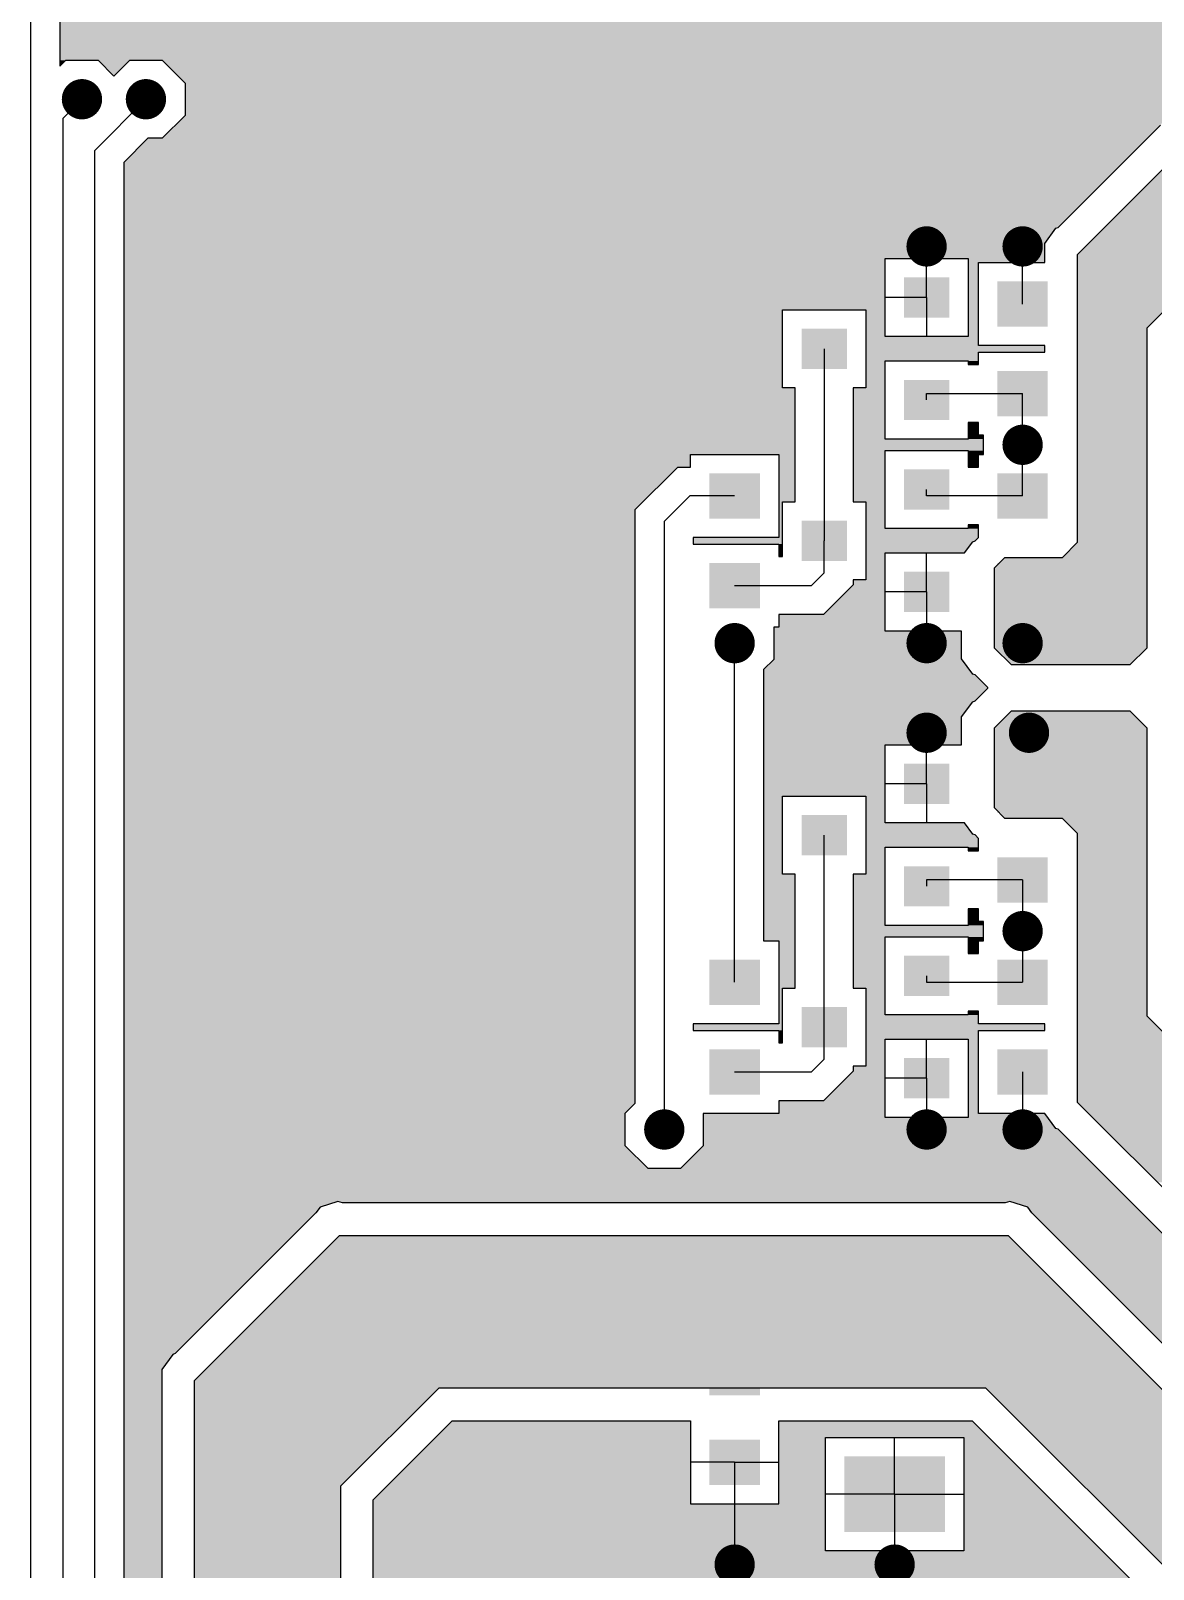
# Model space of a CAD drawing. Extents: x 295 to 953, y 10 to 290.
# Drawn here: x 525.9 to 562.6, y 154.8 to 205.2 of the extents above; entities that cross this region are included whole.
import ezdxf

# ---------------------------------------------------------------- set-up
doc = ezdxf.new("R2010")
doc.units = 0
doc.header["$LTSCALE"] = 5
doc.header["$MEASUREMENT"] = 0
doc.layers.get('0').update_dxf_attribs({"linetype": 'CONTINUOUS', "lineweight": 25})
doc.layers.add('L4-BOTTOM_GBR', color=6, linetype='CONTINUOUS')

msp = doc.modelspace()

# ---------------------------------------------------------------- linework, layer by layer
at = {"color": 7, "const_width": 0.66}
for points in [[(527.87, 202.977, -1), (527.21, 202.977, -1)], [(529.965, 202.977, -1), (529.305, 202.977, -1)], [(555.53, 198.157, -1), (554.87, 198.157, -1)], [(558.674, 198.157, -1), (558.014, 198.157, -1)], [(558.674, 191.661, -1), (558.014, 191.661, -1)], [(549.244, 185.165, -1), (548.584, 185.165, -1)], [(555.53, 185.165, -1), (554.87, 185.165, -1)], [(558.674, 185.165, -1), (558.014, 185.165, -1)], [(555.53, 182.231, -1), (554.87, 182.231, -1)], [(558.883, 182.231, -1), (558.223, 182.231, -1)], [(558.674, 175.735, -1), (558.014, 175.735, -1)], [(546.939, 169.239, -1), (546.279, 169.239, -1)], [(555.53, 169.239, -1), (554.87, 169.239, -1)], [(558.674, 169.239, -1), (558.014, 169.239, -1)], [(549.244, 154.99, -1), (548.584, 154.99, -1)], [(554.483, 154.99, -1), (553.823, 154.99, -1)]]:
    msp.add_lwpolyline(points, format="xyb", close=True, dxfattribs=at)
at = {"color": 7}
for points in [[(554.458, 197.141), (554.458, 195.821), (555.943, 197.141), (555.943, 195.821)], [(557.519, 197.014), (557.519, 195.529), (559.169, 197.014), (559.169, 195.529)], [(551.105, 195.464), (551.105, 194.144), (552.59, 195.464), (552.59, 194.144)], [(557.519, 194.08), (557.519, 192.595), (559.169, 194.08), (559.169, 192.595)], [(554.458, 193.788), (554.458, 192.468), (555.943, 193.788), (555.943, 192.468)], [(548.089, 190.727), (548.089, 189.242), (549.739, 190.727), (549.739, 189.242)], [(554.458, 190.854), (554.458, 189.534), (555.943, 190.854), (555.943, 189.534)], [(557.519, 190.727), (557.519, 189.242), (559.169, 190.727), (559.169, 189.242)], [(551.105, 189.178), (551.105, 187.858), (552.59, 189.178), (552.59, 187.858)], [(548.089, 187.793), (548.089, 186.308), (549.739, 187.793), (549.739, 186.308)], [(554.458, 187.501), (554.458, 186.181), (555.943, 187.501), (555.943, 186.181)], [(557.519, 187.793), (557.519, 186.308), (559.169, 187.793), (559.169, 186.308)], [(554.458, 181.215), (554.458, 179.895), (555.943, 181.215), (555.943, 179.895)], [(557.519, 181.088), (557.519, 179.603), (559.169, 181.088), (559.169, 179.603)], [(551.105, 179.538), (551.105, 178.218), (552.59, 179.538), (552.59, 178.218)], [(554.458, 177.862), (554.458, 176.542), (555.943, 177.862), (555.943, 176.542)], [(557.519, 178.154), (557.519, 176.669), (559.169, 178.154), (559.169, 176.669)], [(554.458, 174.928), (554.458, 173.608), (555.943, 174.928), (555.943, 173.608)], [(548.089, 174.801), (548.089, 173.316), (549.739, 174.801), (549.739, 173.316)], [(557.519, 174.801), (557.519, 173.316), (559.169, 174.801), (559.169, 173.316)], [(551.105, 173.252), (551.105, 171.932), (552.59, 173.252), (552.59, 171.932)], [(548.089, 171.868), (548.089, 170.383), (549.739, 171.868), (549.739, 170.383)], [(557.519, 171.868), (557.519, 170.383), (559.169, 171.868), (559.169, 170.383)], [(554.458, 171.576), (554.458, 170.256), (555.943, 171.576), (555.943, 170.256)], [(552.503, 163.561), (552.503, 161.086), (555.803, 163.561), (555.803, 161.086)], [(548.089, 162.019), (548.089, 160.534), (549.739, 162.019), (549.739, 160.534)], [(548.089, 159.085), (548.089, 157.6), (549.739, 159.085), (549.739, 157.6)], [(552.503, 158.532), (552.503, 156.057), (555.803, 158.532), (555.803, 156.057)]]:
    msp.add_solid(points, dxfattribs=at)
at = {"layer": 'L4-BOTTOM_GBR', "color": 7}
for p, q in [((525.863, 143.674), (525.863, 228.751)), ((526.812, 228.359), (526.812, 204.057)), ((526.812, 204.057), (527.01, 204.255)), ((527.01, 204.255), (528.069, 204.255)), ((528.069, 204.255), (528.587, 203.737)), ((528.587, 203.737), (529.106, 204.255)), ((529.106, 204.255), (530.165, 204.255)), ((530.165, 204.255), (530.914, 203.506)), ((530.914, 203.506), (530.914, 202.447)), ((527.54, 202.977), (526.911, 202.348)), ((529.635, 202.977), (527.959, 201.3)), ((526.911, 202.348), (526.911, 131.939)), ((530.914, 202.447), (530.165, 201.698)), ((559.51, 198.779), (562.858, 202.129)), ((529.698, 201.698), (528.908, 200.908)), ((530.165, 201.698), (529.698, 201.698)), ((527.959, 130.829), (527.959, 201.3)), ((560.144, 197.896), (563.633, 201.386)), ((528.908, 200.908), (528.908, 130.436)), ((559.071, 198.256), (559.434, 198.754)), ((559.434, 198.754), (559.51, 198.779)), ((555.2, 196.481), (555.2, 198.157)), ((558.344, 196.271), (558.344, 198.157)), ((559.071, 197.632), (559.071, 198.256)), ((564.998, 198.071), (562.411, 195.484)), ((553.839, 197.759), (556.562, 197.759)), ((553.839, 195.202), (553.839, 197.759)), ((555.2, 196.481), (555.2, 197.759)), ((556.562, 197.759), (556.562, 195.202)), ((556.9, 197.632), (559.071, 197.632)), ((556.9, 194.91), (556.9, 197.632)), ((558.344, 196.271), (558.344, 197.632)), ((560.144, 188.467), (560.144, 197.896)), ((550.486, 196.083), (553.209, 196.083)), ((550.486, 193.525), (550.486, 196.083)), ((553.209, 196.083), (553.209, 193.525)), ((555.2, 196.481), (553.839, 196.481)), ((555.2, 196.481), (555.2, 195.202)), ((562.411, 195.484), (562.411, 185.006)), ((556.562, 195.202), (553.839, 195.202)), ((551.848, 194.804), (551.848, 188.518)), ((559.071, 194.91), (556.9, 194.91)), ((556.9, 194.699), (559.071, 194.699)), ((556.9, 194.286), (556.9, 194.699)), ((559.071, 194.699), (559.071, 194.91)), ((553.839, 194.407), (556.562, 194.407)), ((553.839, 191.849), (553.839, 194.407)), ((556.562, 194.407), (556.562, 194.286)), ((556.562, 194.286), (556.9, 194.286)), ((550.899, 193.525), (550.486, 193.525)), ((550.899, 189.796), (550.899, 193.525)), ((552.796, 193.525), (552.796, 189.796)), ((553.209, 193.525), (552.796, 193.525)), ((555.2, 193.337), (558.344, 193.337)), ((555.2, 193.128), (555.2, 193.337)), ((558.344, 191.661), (558.344, 193.337)), ((556.562, 192.389), (556.562, 191.849)), ((556.9, 192.389), (556.562, 192.389)), ((556.9, 191.976), (556.9, 192.389)), ((557.065, 191.976), (556.9, 191.976)), ((557.065, 191.346), (557.065, 191.976)), ((556.562, 191.849), (553.839, 191.849)), ((553.839, 191.473), (556.562, 191.473)), ((553.839, 188.915), (553.839, 191.473)), ((556.562, 191.473), (556.562, 190.933)), ((558.344, 189.985), (558.344, 191.661)), ((547.47, 191.346), (550.358, 191.346)), ((547.47, 190.933), (547.47, 191.346)), ((550.358, 191.346), (550.358, 188.623)), ((556.9, 191.346), (557.065, 191.346)), ((556.9, 190.933), (556.9, 191.346)), ((545.66, 189.539), (547.054, 190.933)), ((547.054, 190.933), (547.47, 190.933)), ((556.562, 190.933), (556.9, 190.933)), ((546.609, 189.146), (547.447, 189.985)), ((548.914, 189.985), (547.447, 189.985)), ((555.2, 189.985), (555.2, 190.194)), ((558.344, 189.985), (555.2, 189.985)), ((545.66, 170.099), (545.66, 189.539)), ((550.486, 189.796), (550.899, 189.796)), ((550.486, 188), (550.486, 189.796)), ((552.796, 189.796), (553.209, 189.796)), ((553.209, 189.796), (553.209, 187.239)), ((546.609, 189.146), (546.609, 169.239)), ((556.562, 189.036), (556.562, 188.915)), ((556.9, 189.036), (556.562, 189.036)), ((556.9, 188.625), (556.9, 189.036)), ((547.558, 188.623), (547.558, 188.412)), ((550.358, 188.623), (547.558, 188.623)), ((551.848, 187.47), (551.848, 188.518)), ((556.562, 188.915), (553.839, 188.915)), ((556.443, 188.12), (556.71, 188.486)), ((556.71, 188.486), (556.786, 188.511)), ((556.786, 188.511), (556.9, 188.625)), ((559.652, 187.975), (560.144, 188.467)), ((547.558, 188.412), (550.358, 188.412)), ((550.358, 188.412), (550.358, 188)), ((550.358, 188), (550.486, 188)), ((553.839, 188.12), (556.443, 188.12)), ((553.839, 185.563), (553.839, 188.12)), ((555.2, 186.841), (555.2, 188.12)), ((557.42, 187.628), (557.766, 187.975)), ((557.766, 187.975), (559.652, 187.975)), ((551.848, 187.47), (551.428, 187.051)), ((557.42, 185.006), (557.42, 187.628)), ((548.914, 187.051), (551.428, 187.051)), ((552.796, 187.077), (551.821, 186.102)), ((552.796, 187.239), (552.796, 187.077)), ((553.209, 187.239), (552.796, 187.239)), ((555.2, 186.841), (553.839, 186.841)), ((555.2, 186.841), (555.2, 185.165)), ((555.2, 186.841), (555.2, 185.563)), ((550.358, 186.102), (550.358, 185.69)), ((551.821, 186.102), (550.358, 186.102)), ((550.193, 185.69), (550.193, 184.635)), ((550.358, 185.69), (550.193, 185.69)), ((556.347, 185.563), (553.839, 185.563)), ((556.347, 184.647), (556.347, 185.563)), ((548.914, 174.059), (548.914, 185.165)), ((557.976, 184.45), (557.42, 185.006)), ((562.411, 185.006), (561.855, 184.45)), ((550.193, 184.635), (549.863, 184.305)), ((556.71, 184.149), (556.347, 184.647)), ((561.855, 184.45), (557.976, 184.45)), ((549.863, 184.305), (549.863, 175.42)), ((556.786, 184.124), (556.71, 184.149)), ((557.2, 183.708), (556.786, 184.124)), ((556.786, 183.272), (557.2, 183.688)), ((557.208, 183.698), (557.2, 183.708)), ((557.2, 183.688), (557.208, 183.698)), ((556.347, 182.749), (556.71, 183.248)), ((556.71, 183.248), (556.786, 183.272)), ((557.42, 182.39), (557.976, 182.946)), ((557.976, 182.946), (561.855, 182.946)), ((561.855, 182.946), (562.411, 182.39)), ((556.347, 181.834), (556.347, 182.749)), ((557.42, 179.768), (557.42, 182.39)), ((562.411, 182.39), (562.411, 172.96)), ((555.2, 180.555), (555.2, 182.231)), ((553.839, 181.834), (556.347, 181.834)), ((553.839, 179.276), (553.839, 181.834)), ((555.2, 180.555), (555.2, 181.834)), ((555.2, 180.555), (553.839, 180.555)), ((555.2, 180.555), (555.2, 179.276)), ((550.486, 180.157), (553.209, 180.157)), ((550.486, 177.6), (550.486, 180.157)), ((553.209, 180.157), (553.209, 177.6)), ((557.766, 179.421), (557.42, 179.768)), ((559.652, 179.421), (557.766, 179.421)), ((560.144, 178.93), (559.652, 179.421)), ((551.848, 172.592), (551.848, 178.878)), ((556.443, 179.276), (553.839, 179.276)), ((556.71, 178.91), (556.443, 179.276)), ((556.786, 178.885), (556.71, 178.91)), ((556.9, 178.771), (556.786, 178.885)), ((560.144, 170.128), (560.144, 178.93)), ((553.839, 178.481), (556.562, 178.481)), ((553.839, 175.923), (553.839, 178.481)), ((556.562, 178.481), (556.562, 178.36)), ((556.562, 178.36), (556.9, 178.36)), ((556.9, 178.36), (556.9, 178.771)), ((550.899, 177.6), (550.486, 177.6)), ((550.899, 173.871), (550.899, 177.6)), ((552.796, 177.6), (552.796, 173.871)), ((553.209, 177.6), (552.796, 177.6)), ((558.344, 177.412), (555.2, 177.412)), ((555.2, 177.412), (555.2, 177.202)), ((558.344, 177.412), (558.344, 175.735)), ((556.562, 176.463), (556.562, 175.923)), ((556.9, 176.463), (556.562, 176.463)), ((556.9, 176.05), (556.9, 176.463)), ((556.562, 175.923), (553.839, 175.923)), ((557.065, 176.05), (556.9, 176.05)), ((557.065, 175.42), (557.065, 176.05)), ((549.863, 175.42), (550.358, 175.42)), ((550.358, 175.42), (550.358, 172.697)), ((553.839, 175.547), (556.562, 175.547)), ((553.839, 172.99), (553.839, 175.547)), ((556.562, 175.547), (556.562, 175.007)), ((556.9, 175.42), (557.065, 175.42)), ((556.9, 175.007), (556.9, 175.42)), ((558.344, 175.735), (558.344, 174.059)), ((556.562, 175.007), (556.9, 175.007)), ((550.486, 173.871), (550.899, 173.871)), ((550.486, 172.074), (550.486, 173.871)), ((552.796, 173.871), (553.209, 173.871)), ((553.209, 173.871), (553.209, 171.313)), ((555.2, 174.268), (555.2, 174.059)), ((555.2, 174.059), (558.344, 174.059)), ((556.562, 172.99), (553.839, 172.99)), ((556.562, 173.11), (556.562, 172.99)), ((556.9, 173.11), (556.562, 173.11)), ((556.9, 172.697), (556.9, 173.11)), ((562.411, 172.96), (566.884, 168.487)), ((547.558, 172.697), (547.558, 172.486)), ((550.358, 172.697), (547.558, 172.697)), ((547.558, 172.486), (550.358, 172.486)), ((550.358, 172.486), (550.358, 172.074)), ((551.848, 171.544), (551.848, 172.592)), ((559.071, 172.697), (556.9, 172.697)), ((556.9, 172.486), (559.071, 172.486)), ((556.9, 169.764), (556.9, 172.486)), ((559.071, 172.486), (559.071, 172.697)), ((550.358, 172.074), (550.486, 172.074)), ((553.839, 172.194), (556.562, 172.194)), ((553.839, 169.637), (553.839, 172.194)), ((555.2, 170.916), (555.2, 172.194)), ((556.562, 172.194), (556.562, 169.637)), ((551.848, 171.544), (551.428, 171.125)), ((553.209, 171.313), (552.796, 171.313)), ((552.796, 171.313), (552.796, 171.151)), ((548.914, 171.125), (551.428, 171.125)), ((552.796, 171.151), (551.821, 170.176)), ((555.2, 170.916), (553.839, 170.916)), ((555.2, 170.916), (555.2, 169.239)), ((555.2, 170.916), (555.2, 169.637)), ((558.344, 171.125), (558.344, 169.239)), ((558.344, 171.125), (558.344, 169.764)), ((545.33, 169.769), (545.66, 170.099)), ((550.358, 170.176), (550.358, 169.764)), ((551.821, 170.176), (550.358, 170.176)), ((565.1, 165.172), (560.144, 170.128)), ((545.33, 168.709), (545.33, 169.769)), ((547.887, 169.764), (547.887, 168.709)), ((550.358, 169.764), (547.887, 169.764)), ((556.562, 169.637), (553.839, 169.637)), ((559.075, 169.764), (556.9, 169.764)), ((559.434, 169.27), (559.075, 169.764)), ((559.51, 169.246), (559.434, 169.27)), ((564.325, 164.429), (559.51, 169.246)), ((546.079, 167.96), (545.33, 168.709)), ((547.887, 168.709), (547.138, 167.96)), ((547.138, 167.96), (546.079, 167.96)), ((535.922, 166.885), (535.336, 166.693)), ((536.072, 166.835), (535.922, 166.885)), ((557.774, 166.835), (536.072, 166.835)), ((557.924, 166.885), (557.774, 166.835)), ((558.51, 166.693), (557.924, 166.885)), ((535.197, 166.505), (530.592, 161.898)), ((535.336, 166.693), (535.197, 166.505)), ((558.647, 166.505), (558.51, 166.693)), ((568.166, 156.986), (558.647, 166.505)), ((531.226, 161.015), (535.973, 165.763)), ((535.973, 165.763), (557.873, 165.763)), ((557.873, 165.763), (567.722, 155.914)), ((530.516, 161.874), (530.153, 161.375)), ((530.592, 161.898), (530.516, 161.874)), ((530.153, 161.375), (530.153, 122.483)), ((531.226, 122.039), (531.226, 161.015)), ((539.223, 160.771), (536.008, 157.555)), ((557.137, 160.771), (539.223, 160.771)), ((565.519, 152.389), (557.137, 160.771)), ((537.08, 157.112), (539.667, 159.699)), ((539.667, 159.699), (547.47, 159.699)), ((547.47, 159.699), (547.47, 156.981)), ((550.358, 159.699), (556.694, 159.699)), ((550.358, 156.981), (550.358, 159.699)), ((556.694, 159.699), (562.62, 153.772)), ((551.884, 159.151), (556.421, 159.151)), ((551.884, 155.439), (551.884, 159.151)), ((554.153, 157.295), (554.153, 159.151)), ((556.421, 159.151), (556.421, 155.439)), ((548.914, 158.343), (547.47, 158.343)), ((548.914, 158.343), (548.914, 154.99)), ((548.914, 158.343), (548.914, 156.981)), ((548.914, 158.343), (550.358, 158.343)), ((536.008, 157.555), (536.008, 116.693)), ((554.153, 157.295), (551.884, 157.295)), ((554.153, 157.295), (554.153, 154.99)), ((554.153, 157.295), (554.153, 155.439)), ((554.153, 157.295), (556.421, 157.295)), ((537.08, 116.334), (537.08, 157.112)), ((547.47, 156.981), (550.358, 156.981)), ((556.421, 155.439), (551.884, 155.439))]:
    msp.add_line(p, q, dxfattribs=at)
for points in [[(589.565, 204.658), (589.565, 206.744), (526.812, 204.658), (526.812, 206.744)], [(589.967, 204.255), (589.565, 204.658), (526.812, 204.255), (526.812, 204.658)], [(526.812, 204.057), (527.01, 204.255), (526.812, 204.057), (526.812, 204.255)], [(529.106, 204.255), (529.106, 204.255), (528.069, 204.255), (527.01, 204.255)], [(528.587, 203.737), (529.106, 204.255), (528.587, 203.737), (528.069, 204.255)], [(589.967, 204.255), (589.967, 204.255), (530.165, 204.255), (529.106, 204.255)], [(590.717, 203.506), (589.967, 204.255), (530.914, 203.506), (530.165, 204.255)], [(591.038, 203.185), (590.717, 203.506), (530.914, 203.185), (530.914, 203.506)], [(601.377, 202.508), (602.054, 203.185), (530.914, 202.508), (530.914, 203.185)], [(562.428, 201.698), (562.858, 202.129), (530.165, 201.698), (530.596, 202.129)], [(562.858, 202.129), (562.997, 202.317), (530.596, 202.129), (530.784, 202.317)], [(562.997, 202.317), (563.395, 202.447), (530.784, 202.317), (530.914, 202.447)], [(563.395, 202.447), (563.582, 202.508), (530.914, 202.447), (530.914, 202.508)], [(561.638, 200.908), (562.428, 201.698), (528.908, 200.908), (529.698, 201.698)], [(562.428, 201.698), (562.428, 201.698), (529.698, 201.698), (530.165, 201.698)], [(611.236, 199.675), (612.947, 201.386), (561.922, 199.675), (563.633, 201.386)], [(559.51, 198.779), (561.638, 200.908), (528.908, 198.779), (528.908, 200.908)], [(611.236, 198.071), (611.236, 199.675), (560.319, 198.071), (561.922, 199.675)], [(559.434, 198.754), (559.51, 198.779), (528.908, 198.754), (528.908, 198.779)], [(559.071, 198.256), (559.434, 198.754), (528.908, 198.256), (528.908, 198.754)], [(559.071, 197.759), (559.071, 198.256), (528.908, 197.759), (528.908, 198.256)], [(564.823, 197.896), (564.998, 198.071), (560.144, 197.896), (560.319, 198.071)], [(553.839, 196.083), (553.839, 197.759), (528.908, 196.083), (528.908, 197.759)], [(559.071, 197.759), (559.071, 197.759), (556.562, 197.759), (553.839, 197.759)], [(559.071, 197.632), (559.071, 197.759), (556.562, 197.632), (556.562, 197.759)], [(556.9, 195.202), (556.9, 197.632), (556.562, 195.202), (556.562, 197.632)], [(562.411, 195.484), (564.823, 197.896), (560.144, 195.484), (560.144, 197.896)], [(550.486, 193.525), (550.486, 196.083), (528.908, 193.525), (528.908, 196.083)], [(553.839, 196.083), (553.839, 196.083), (553.209, 196.083), (550.486, 196.083)], [(553.839, 195.202), (553.839, 196.083), (553.209, 195.202), (553.209, 196.083)], [(562.411, 188.467), (562.411, 195.484), (560.144, 188.467), (560.144, 195.484)], [(556.9, 194.91), (556.9, 195.202), (553.209, 194.91), (553.209, 195.202)], [(559.071, 194.699), (559.071, 194.91), (553.209, 194.699), (553.209, 194.91)], [(556.9, 194.407), (556.9, 194.699), (553.209, 194.407), (553.209, 194.699)], [(553.839, 193.525), (553.839, 194.407), (553.209, 193.525), (553.209, 194.407)], [(556.9, 194.407), (556.9, 194.407), (556.562, 194.407), (553.839, 194.407)], [(556.9, 194.286), (556.9, 194.407), (556.562, 194.286), (556.562, 194.407)], [(550.899, 191.346), (550.899, 193.525), (528.908, 191.346), (528.908, 193.525)], [(553.839, 191.849), (553.839, 193.525), (552.796, 191.849), (552.796, 193.525)], [(553.839, 193.525), (553.839, 193.525), (552.796, 193.525), (553.209, 193.525)], [(556.9, 191.976), (556.9, 192.389), (556.562, 191.976), (556.562, 192.389)], [(556.9, 192.389), (556.9, 192.389), (556.562, 192.389), (556.9, 192.389)], [(557.065, 191.849), (557.065, 191.976), (556.562, 191.849), (556.562, 191.976)], [(557.065, 191.473), (557.065, 191.849), (552.796, 191.473), (552.796, 191.849)], [(553.839, 189.796), (553.839, 191.473), (552.796, 189.796), (552.796, 191.473)], [(557.065, 191.473), (557.065, 191.473), (556.562, 191.473), (553.839, 191.473)], [(557.065, 191.346), (557.065, 191.473), (556.562, 191.346), (556.562, 191.473)], [(547.47, 190.933), (547.47, 191.346), (528.908, 190.933), (528.908, 191.346)], [(550.899, 191.346), (550.899, 191.346), (550.358, 191.346), (547.47, 191.346)], [(550.899, 189.796), (550.899, 191.346), (550.358, 189.796), (550.358, 191.346)], [(556.9, 190.933), (556.9, 191.346), (556.562, 190.933), (556.562, 191.346)], [(545.66, 189.539), (547.054, 190.933), (528.908, 189.539), (528.908, 190.933)], [(545.66, 170.099), (545.66, 189.539), (528.908, 170.099), (528.908, 189.539)], [(550.486, 188.623), (550.486, 189.796), (550.358, 188.623), (550.358, 189.796)], [(553.839, 189.796), (553.839, 189.796), (553.209, 189.796), (552.796, 189.796)], [(553.839, 188.915), (553.839, 189.796), (553.209, 188.915), (553.209, 189.796)], [(556.9, 188.915), (556.9, 189.036), (556.562, 188.915), (556.562, 189.036)], [(556.9, 189.036), (556.9, 189.036), (556.562, 189.036), (556.9, 189.036)], [(550.486, 188.412), (550.486, 188.623), (547.558, 188.412), (547.558, 188.623)], [(550.486, 188.623), (550.486, 188.623), (547.558, 188.623), (550.358, 188.623)], [(556.9, 188.625), (556.9, 188.915), (553.209, 188.625), (553.209, 188.915)], [(556.786, 188.511), (556.9, 188.625), (553.209, 188.511), (553.209, 188.625)], [(556.71, 188.486), (556.786, 188.511), (553.209, 188.486), (553.209, 188.511)], [(556.443, 188.12), (556.71, 188.486), (553.209, 188.12), (553.209, 188.486)], [(562.411, 187.975), (562.411, 188.467), (559.652, 187.975), (560.144, 188.467)], [(550.486, 188.412), (550.486, 188.412), (550.358, 188.412), (547.558, 188.412)], [(550.486, 188), (550.486, 188.412), (550.358, 188), (550.358, 188.412)], [(553.839, 187.239), (553.839, 188.12), (553.209, 187.239), (553.209, 188.12)], [(562.411, 187.628), (562.411, 187.975), (557.42, 187.628), (557.766, 187.975)], [(562.411, 187.975), (562.411, 187.975), (557.766, 187.975), (559.652, 187.975)], [(562.411, 185.006), (562.411, 187.628), (557.42, 185.006), (557.42, 187.628)], [(553.839, 186.102), (553.839, 187.077), (551.821, 186.102), (552.796, 187.077)], [(553.839, 187.077), (553.839, 187.239), (552.796, 187.077), (552.796, 187.239)], [(553.839, 187.239), (553.839, 187.239), (552.796, 187.239), (553.209, 187.239)], [(553.839, 185.69), (553.839, 186.102), (550.358, 185.69), (550.358, 186.102)], [(553.839, 186.102), (553.839, 186.102), (550.358, 186.102), (551.821, 186.102)], [(553.839, 185.563), (553.839, 185.69), (550.193, 185.563), (550.193, 185.69)], [(553.839, 185.69), (553.839, 185.69), (550.193, 185.69), (550.358, 185.69)], [(556.347, 184.647), (556.347, 185.563), (550.193, 184.647), (550.193, 185.563)], [(561.855, 184.45), (562.411, 185.006), (557.976, 184.45), (557.42, 185.006)], [(556.596, 184.305), (556.355, 184.635), (549.863, 184.305), (550.193, 184.635)], [(556.355, 184.635), (556.347, 184.647), (550.193, 184.635), (550.193, 184.647)], [(556.71, 184.149), (556.596, 184.305), (549.863, 184.149), (549.863, 184.305)], [(556.786, 184.124), (556.71, 184.149), (549.863, 184.124), (549.863, 184.149)], [(557.2, 183.708), (556.786, 184.124), (549.863, 183.708), (549.863, 184.124)], [(557.208, 183.698), (557.2, 183.708), (549.863, 183.698), (549.863, 183.708)], [(557.2, 183.688), (557.208, 183.698), (549.863, 183.688), (549.863, 183.698)], [(556.786, 183.272), (557.2, 183.688), (549.863, 183.272), (549.863, 183.688)], [(556.71, 183.248), (556.786, 183.272), (549.863, 183.248), (549.863, 183.272)], [(556.347, 182.749), (556.71, 183.248), (549.863, 182.749), (549.863, 183.248)], [(562.411, 182.39), (561.855, 182.946), (557.42, 182.39), (557.976, 182.946)], [(561.855, 182.946), (561.855, 182.946), (557.976, 182.946), (561.855, 182.946)], [(556.347, 181.834), (556.347, 182.749), (549.863, 181.834), (549.863, 182.749)], [(562.411, 179.768), (562.411, 182.39), (557.42, 179.768), (557.42, 182.39)], [(553.839, 180.157), (553.839, 181.834), (549.863, 180.157), (549.863, 181.834)], [(550.486, 177.6), (550.486, 180.157), (549.863, 177.6), (549.863, 180.157)], [(553.839, 180.157), (553.839, 180.157), (553.209, 180.157), (550.486, 180.157)], [(553.839, 179.276), (553.839, 180.157), (553.209, 179.276), (553.209, 180.157)], [(562.411, 179.421), (562.411, 179.768), (557.766, 179.421), (557.42, 179.768)], [(562.411, 179.421), (562.411, 179.421), (559.652, 179.421), (557.766, 179.421)], [(562.411, 178.93), (562.411, 179.421), (560.144, 178.93), (559.652, 179.421)], [(556.71, 178.91), (556.443, 179.276), (553.209, 178.91), (553.209, 179.276)], [(556.786, 178.885), (556.71, 178.91), (553.209, 178.885), (553.209, 178.91)], [(556.9, 178.771), (556.786, 178.885), (553.209, 178.771), (553.209, 178.885)], [(562.411, 172.96), (562.411, 178.93), (560.144, 172.96), (560.144, 178.93)], [(556.9, 178.481), (556.9, 178.771), (553.209, 178.481), (553.209, 178.771)], [(553.839, 177.6), (553.839, 178.481), (553.209, 177.6), (553.209, 178.481)], [(556.9, 178.481), (556.9, 178.481), (556.562, 178.481), (553.839, 178.481)], [(556.9, 178.36), (556.9, 178.481), (556.562, 178.36), (556.562, 178.481)], [(550.899, 175.42), (550.899, 177.6), (549.863, 175.42), (549.863, 177.6)], [(553.839, 175.923), (553.839, 177.6), (552.796, 175.923), (552.796, 177.6)], [(553.839, 177.6), (553.839, 177.6), (552.796, 177.6), (553.209, 177.6)], [(556.9, 176.05), (556.9, 176.463), (556.562, 176.05), (556.562, 176.463)], [(556.9, 176.463), (556.9, 176.463), (556.562, 176.463), (556.9, 176.463)], [(557.065, 175.547), (557.065, 175.923), (552.796, 175.547), (552.796, 175.923)], [(557.065, 175.923), (557.065, 176.05), (556.562, 175.923), (556.562, 176.05)], [(550.899, 175.42), (550.899, 175.42), (550.358, 175.42), (549.863, 175.42)], [(550.899, 173.871), (550.899, 175.42), (550.358, 173.871), (550.358, 175.42)], [(553.839, 173.871), (553.839, 175.547), (552.796, 173.871), (552.796, 175.547)], [(557.065, 175.547), (557.065, 175.547), (556.562, 175.547), (553.839, 175.547)], [(557.065, 175.42), (557.065, 175.547), (556.562, 175.42), (556.562, 175.547)], [(556.9, 175.008), (556.9, 175.42), (556.562, 175.008), (556.562, 175.42)], [(556.562, 175.007), (556.9, 175.008), (556.562, 175.007), (556.562, 175.008)], [(550.486, 172.697), (550.486, 173.871), (550.358, 172.697), (550.358, 173.871)], [(553.839, 173.871), (553.839, 173.871), (553.209, 173.871), (552.796, 173.871)], [(553.839, 172.99), (553.839, 173.871), (553.209, 172.99), (553.209, 173.871)], [(556.9, 172.698), (556.9, 172.99), (553.209, 172.698), (553.209, 172.99)], [(556.9, 172.99), (556.9, 173.11), (556.562, 172.99), (556.562, 173.11)], [(556.9, 173.11), (556.9, 173.11), (556.562, 173.11), (556.9, 173.11)], [(565.242, 170.128), (562.411, 172.96), (560.144, 170.128), (560.144, 172.96)], [(550.486, 172.486), (550.486, 172.697), (547.558, 172.486), (547.558, 172.697)], [(550.486, 172.697), (550.486, 172.697), (547.558, 172.697), (550.358, 172.697)], [(550.486, 172.486), (550.486, 172.486), (550.358, 172.486), (547.558, 172.486)], [(550.486, 172.074), (550.486, 172.486), (550.358, 172.074), (550.358, 172.486)], [(559.071, 172.697), (556.9, 172.698), (553.209, 172.697), (553.209, 172.698)], [(559.071, 172.486), (559.071, 172.697), (553.209, 172.486), (553.209, 172.697)], [(556.9, 172.194), (556.9, 172.486), (553.209, 172.194), (553.209, 172.486)], [(553.839, 171.313), (553.839, 172.194), (553.209, 171.313), (553.209, 172.194)], [(556.9, 172.194), (556.9, 172.194), (556.562, 172.194), (553.839, 172.194)], [(556.9, 169.764), (556.9, 172.194), (556.562, 169.764), (556.562, 172.194)], [(553.839, 171.151), (553.839, 171.313), (552.796, 171.151), (552.796, 171.313)], [(553.839, 171.313), (553.839, 171.313), (552.796, 171.313), (553.209, 171.313)], [(553.839, 170.176), (553.839, 171.151), (551.821, 170.176), (552.796, 171.151)], [(545.33, 169.769), (545.66, 170.099), (528.908, 169.769), (528.908, 170.099)], [(553.839, 169.764), (553.839, 170.176), (550.358, 169.764), (550.358, 170.176)], [(553.839, 170.176), (553.839, 170.176), (550.358, 170.176), (551.821, 170.176)], [(566.884, 168.487), (565.242, 170.128), (561.785, 168.487), (560.144, 170.128)], [(545.33, 168.709), (545.33, 169.769), (528.908, 168.709), (528.908, 169.769)], [(559.434, 169.27), (559.167, 169.637), (547.887, 169.27), (547.887, 169.637)], [(553.839, 169.637), (553.839, 169.764), (547.887, 169.637), (547.887, 169.764)], [(553.839, 169.764), (553.839, 169.764), (547.887, 169.764), (550.358, 169.764)], [(559.167, 169.637), (559.074, 169.764), (556.562, 169.637), (556.562, 169.764)], [(559.51, 169.246), (559.434, 169.27), (547.887, 169.246), (547.887, 169.27)], [(560.046, 168.709), (559.51, 169.246), (547.887, 168.709), (547.887, 169.246)], [(546.079, 167.96), (545.33, 168.709), (528.908, 167.96), (528.908, 168.709)], [(560.795, 167.96), (560.046, 168.709), (547.138, 167.96), (547.887, 168.709)], [(611.236, 167.512), (611.236, 168.487), (562.761, 167.512), (561.785, 168.487)], [(561.87, 166.885), (560.795, 167.96), (528.908, 166.885), (528.908, 167.96)], [(535.336, 166.693), (535.922, 166.885), (528.908, 166.693), (528.908, 166.885)], [(557.774, 166.835), (557.924, 166.885), (536.072, 166.835), (535.922, 166.885)], [(562.062, 166.693), (561.87, 166.885), (558.51, 166.693), (557.924, 166.885)], [(535.197, 166.505), (535.336, 166.693), (528.908, 166.505), (528.908, 166.693)], [(530.592, 161.898), (535.197, 166.505), (528.908, 161.898), (528.908, 166.505)], [(562.25, 166.505), (562.062, 166.693), (558.647, 166.505), (558.51, 166.693)], [(564.325, 164.429), (562.25, 166.505), (560.723, 164.429), (558.647, 166.505)], [(562.62, 161.015), (557.873, 165.763), (531.226, 161.015), (535.973, 165.763)], [(557.873, 165.763), (557.873, 165.763), (535.973, 165.763), (557.873, 165.763)], [(564.463, 164.241), (564.325, 164.429), (560.911, 164.241), (560.723, 164.429)], [(565.049, 164.05), (564.463, 164.241), (561.102, 164.05), (560.911, 164.241)], [(589.565, 162.738), (590.877, 164.05), (562.414, 162.738), (561.102, 164.05)], [(589.565, 160.653), (589.565, 162.738), (564.5, 160.653), (562.414, 162.738)], [(530.516, 161.874), (530.592, 161.898), (528.908, 161.874), (528.908, 161.898)], [(530.153, 161.375), (530.516, 161.874), (528.908, 161.375), (528.908, 161.874)], [(530.153, 130.436), (530.153, 161.375), (528.908, 130.436), (528.908, 161.375)], [(562.865, 160.771), (562.62, 161.015), (531.226, 160.771), (531.226, 161.015)], [(536.008, 157.555), (539.223, 160.771), (531.226, 157.555), (531.226, 160.771)], [(562.865, 160.771), (562.865, 160.771), (557.137, 160.771), (539.223, 160.771)], [(567.722, 155.914), (562.865, 160.771), (561.995, 155.914), (557.137, 160.771)], [(547.47, 157.112), (547.47, 159.699), (537.08, 157.112), (539.667, 159.699)], [(547.47, 159.699), (547.47, 159.699), (539.667, 159.699), (547.47, 159.699)], [(557.241, 159.151), (556.694, 159.699), (550.358, 159.151), (550.358, 159.699)], [(556.694, 159.699), (556.694, 159.699), (550.358, 159.699), (551.884, 159.699)], [(556.694, 159.699), (556.694, 159.699), (551.884, 159.699), (556.694, 159.699)], [(551.884, 156.981), (551.884, 159.151), (550.358, 156.981), (550.358, 159.151)], [(557.241, 159.151), (557.241, 159.151), (556.421, 159.151), (551.884, 159.151)], [(560.954, 155.439), (557.241, 159.151), (556.421, 155.439), (556.421, 159.151)], [(536.008, 122.039), (536.008, 157.555), (531.226, 122.039), (531.226, 157.555)], [(547.47, 156.981), (547.47, 157.112), (537.08, 156.981), (537.08, 157.112)], [(551.884, 155.439), (551.884, 156.981), (537.08, 155.439), (537.08, 156.981)], [(657.127, 152.389), (657.127, 155.914), (565.519, 152.389), (561.995, 155.914)], [(562.62, 153.772), (560.954, 155.439), (537.08, 153.772), (537.08, 155.439)]]:
    msp.add_solid(points, dxfattribs=at)

doc.saveas('drawing.dxf')
